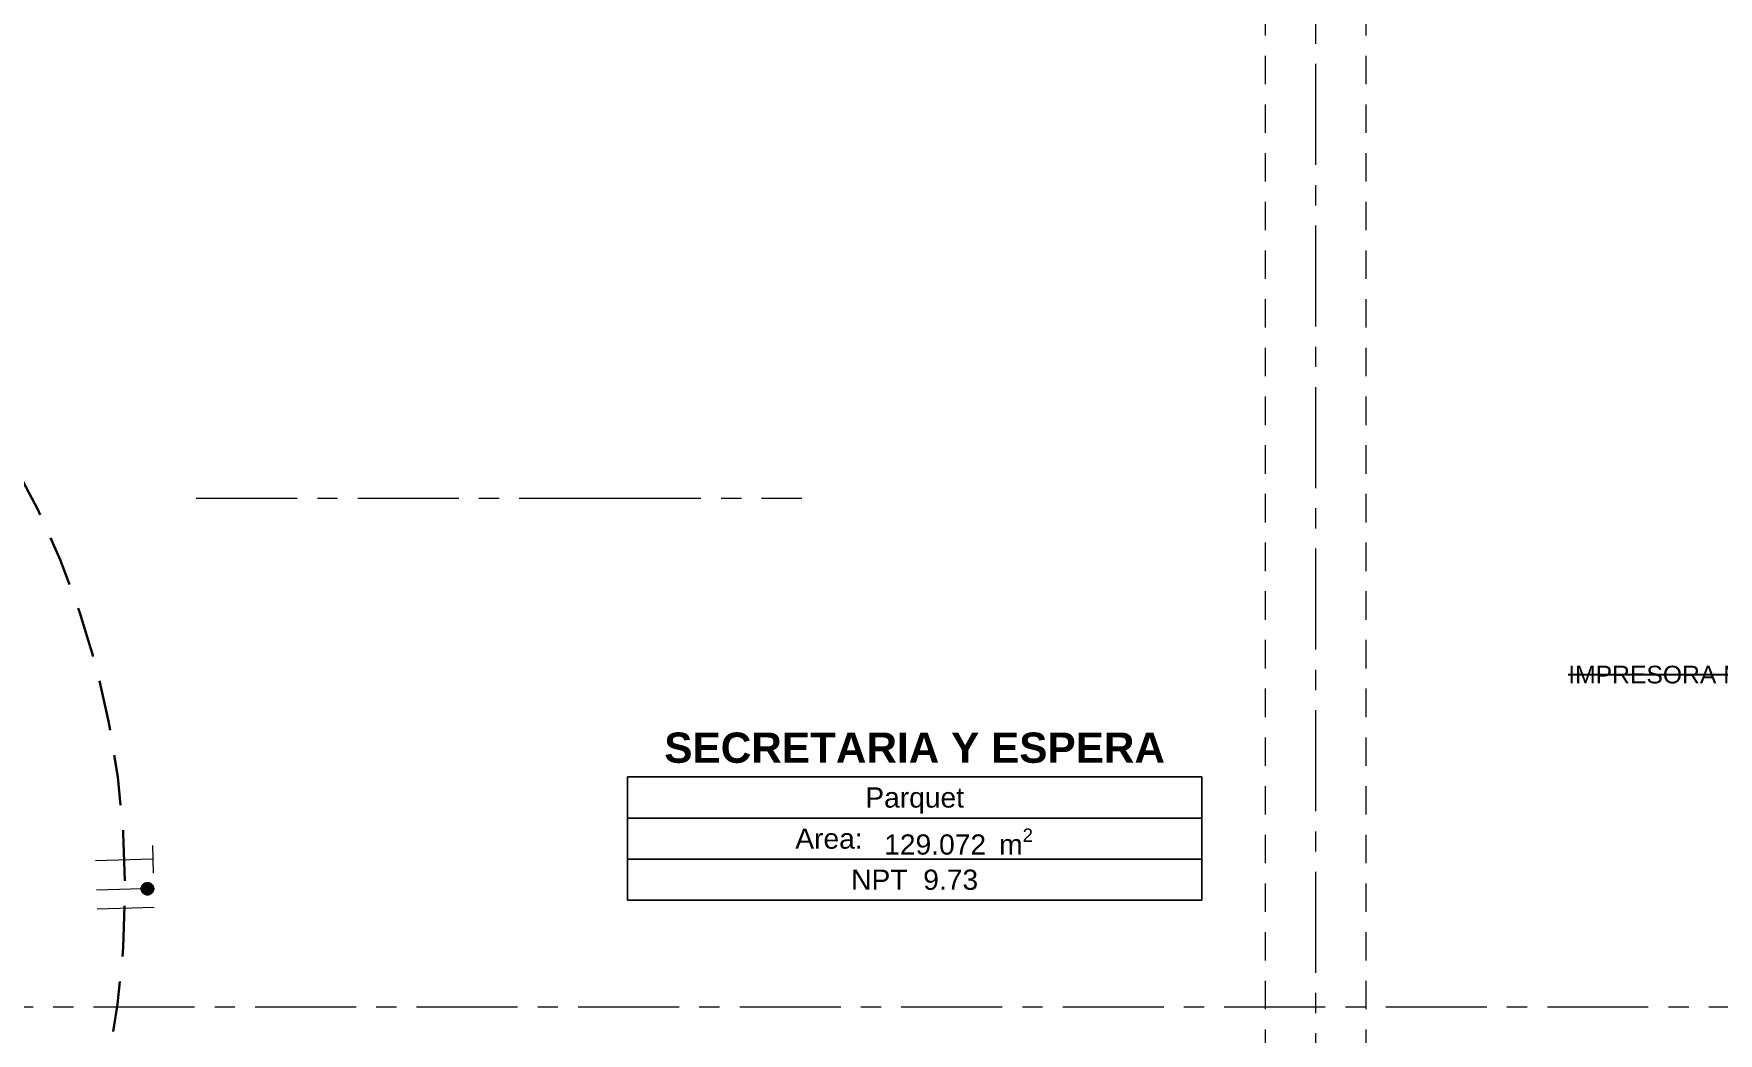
# Model space of a CAD drawing. Header units: inches. Extents: x -19 to 5698, y -728 to 92.
# Drawn here: x 194.97 to 203.31, y 23.55 to 28.5 of the extents above; entities that cross this region are included whole.
import ezdxf

# ---------------------------------------------------------------- set-up
doc = ezdxf.new("R2010")
doc.units = ezdxf.units.IN
doc.header["$MEASUREMENT"] = 0
for name, pattern in [('HIDDEN', [0.375, 0.25, -0.125]), ('Hidden Line', [0.195611, 0.141111, -0.0545]), ('Punto & Raya', [0.65, 0.5, -0.075, 0, -0.075]), ('RAYITAS', [0.375, 0.25, -0.125])]:
    doc.linetypes.add(name, pattern=pattern)
doc.layers.get('0').update_dxf_attribs({"color": 61})
for name, color, linetype, lineweight in [('00 conduct tomacorr', 120, 'HIDDEN', 30), ('T-TECHO-E', 150, 'Continuous', 20), ('TOMACORRIENTE', 22, 'RAYITAS', 9)]:
    doc.layers.add(name, color=color, linetype=linetype, lineweight=lineweight)
for name, color, linetype in [('02 _ ARQ _ ALB _ Ejes Generales', 251, 'Continuous'), ('02 _ ARQ _ ZON _ Espacio.3D', 7, 'Continuous'), ('08 _ STR _ EXT _ 09 Vigas', 251, 'Continuous'), ('Marcador - Secciones', 7, 'Continuous'), ('Notas - Etiquetas', 7, 'Continuous')]:
    doc.layers.add(name, color=color, linetype=linetype)
doc.styles.add('Estilo_Generado_1', font='swisseb.ttf')
doc.styles.add('Estilo_Generado_4', font='swisse.ttf')
doc.styles.add('Estilo_Generado_7', font='swisse.ttf')
doc.dimstyles.new('Estilo_Generado__8', dxfattribs={"dimtxt": 0.18, "dimasz": 0.0912, "dimexe": 0.18, "dimexo": 0.0625, "dimgap": 0, "dimtad": 0, "dimtih": 1, "dimtoh": 1, "dimdec": 4, "dimzin": 0, "dimdsep": 46, "dimcen": 0.09, "dimadec": 0, "dimazin": 0, "dimtfac": 1, "dimtdec": 4, "dimtmove": 0, "dimatfit": 3, "dimldrblk": 'ARROWHEAD_5', "dimfxl": 1, "dimtolj": 1, "dimtzin": 0, "dimarcsym": 0})

# ---------------------------------------------------------------- blocks, each defined once
blk = doc.blocks.new('ARROWHEAD_5')
at = {"linetype": 'Continuous', "lineweight": 0}
blk.add_hatch(color=0, dxfattribs=at).paths.add_polyline_path([(-1, 0.2679), (0, 0), (-1, -0.2679)])
at = {"color": 0, "linetype": 'Continuous', "lineweight": 0}
blk.add_line((0, 0), (-1, 0), dxfattribs=at)
blk = doc.blocks.new('a')
at = {"layer": 'TOMACORRIENTE', "ltscale": 0.05}
h = blk.add_hatch(color=4, dxfattribs=at)
edge = h.paths.add_edge_path()
edge.add_arc((0, 0.0752), 0.0211, 0, 360)
at = {"layer": 'TOMACORRIENTE', "color": 4}
for p, q in [((-0.1455, 0.0963), (-0.0515, 0.0963)), ((-0.0985, 0.0963), (-0.0985, -0.0966)), ((0, 0.0963), (0, -0.0963)), ((0.0623, -0.0963), (0.0623, 0.0963))]:
    blk.add_line(p, q, dxfattribs=at)
blk.add_circle((0, 0.0752), 0.0211, dxfattribs=at)
blk = doc.blocks.new('CABLE 3FACE')
at = {"layer": 'T-TECHO-E', "rotation": 59.94170052614085}
blk.add_blockref('a', (0, 0), dxfattribs=at)

msp = doc.modelspace()

# ---------------------------------------------------------------- linework, layer by layer
at = {"layer": '00 conduct tomacorr'}
msp.add_arc((191.1079, 24.2602), 4.315, 300.84136, 59.09203, dxfattribs=at)
at = {"layer": '02 _ ARQ _ ALB _ Ejes Generales', "color": 251, "linetype": 'Punto & Raya', "lineweight": 13, "true_color": 0x636466}
for p, q in [((201.32, 3.05), (201.32, 44.9)), ((195.7749, 26.2), (197.7749, 26.2)), ((197.7749, 26.2), (198.7749, 26.2))]:
    msp.add_line(p, q, dxfattribs=at)
at = {"layer": '02 _ ARQ _ ZON _ Espacio.3D', "color": 251, "linetype": 'Continuous', "lineweight": 13}
for p, q in [((200.756, 24.8195), (197.9103, 24.8195)), ((197.9103, 24.8195), (197.9103, 24.2088)), ((197.9103, 24.8195), (200.756, 24.8195)), ((197.9103, 24.6159), (197.9103, 24.8195)), ((200.756, 24.2088), (200.756, 24.8195)), ((200.756, 24.8195), (200.756, 24.6159)), ((200.756, 24.6159), (197.9103, 24.6159)), ((197.9103, 24.6159), (200.756, 24.6159)), ((197.9103, 24.4123), (197.9103, 24.6159)), ((200.756, 24.6159), (200.756, 24.4123)), ((200.756, 24.4123), (197.9103, 24.4123)), ((197.9103, 24.4123), (200.756, 24.4123)), ((197.9103, 24.2088), (197.9103, 24.4123)), ((200.756, 24.4123), (200.756, 24.2088)), ((197.9103, 24.2088), (200.756, 24.2088)), ((200.756, 24.2088), (197.9103, 24.2088))]:
    msp.add_line(p, q, dxfattribs=at)
at = {"layer": '08 _ STR _ EXT _ 09 Vigas', "color": 251, "linetype": 'Hidden Line', "lineweight": 13, "true_color": 0x636466}
for p, q in [((201.07, 17.4), (201.07, 29.7)), ((201.57, 17.4), (201.57, 29.7))]:
    msp.add_line(p, q, dxfattribs=at)
at = {"layer": 'Marcador - Secciones', "color": 251, "linetype": 'Punto & Raya', "lineweight": 13, "true_color": 0x636466}
msp.add_line((189.6667, 23.6815), (213.9526, 23.6815), dxfattribs=at)

# ---------------------------------------------------------------- block references
at = {"layer": '00 conduct tomacorr', "xscale": 1.47256122672843, "yscale": 1.47256122672843, "zscale": 1.47256122672843, "rotation": 211.6203160785367}
msp.add_blockref('CABLE 3FACE', (195.4228, 24.2627), dxfattribs=at)

# ---------------------------------------------------------------- texts
at = {"layer": '02 _ ARQ _ ZON _ Espacio.3D', "color": 251, "lineweight": 25, "attachment_point": 2}
for s, insert, char_height, style in [('\\A1;{\\pqc;\\pt0;\\fSwis721 Ex BT|b1|i0|c0|p34;SECRETARIA Y ESPERA}', (199.3331, 25.0394), 0.15, 'Estilo_Generado_1'), ('\\A1;{\\pqc;\\pt0;\\fSwis721 Ex BT|b0|i0|c238|p34;Parquet}', (199.3331, 24.7677), 0.1, 'Estilo_Generado_7'), ('\\A1;{\\pqc;\\pt0;\\fSwis721 Ex BT|b0|i0|c238|p34;Area: }', (198.9089, 24.5641), 0.1, 'Estilo_Generado_7'), ('\\A1;{\\pqc;\\pt0,0.3;\\fSwis721 Ex BT|b0|i0|c238|p34;129.072\\fSwis721 Ex BT|b0|i0|c238|p34;\\A1{\\H.66x;\\S^  ;}\\fSwis721 Ex BT|b0|i0|c238|p34; m\\fSwis721 Ex BT|b0|i0|c238|p34;\\A1{\\H.66x;\\S2^  ;}}', (199.5507, 24.5641), 0.1, 'Estilo_Generado_7'), ('\\A1;{\\pqc;\\pt0;\\fSwis721 Ex BT|b0|i0|c238|p34;NPT  9.73}', (199.3331, 24.3606), 0.1, 'Estilo_Generado_7')]:
    msp.add_mtext(s, dxfattribs=dict(at, insert=insert, char_height=char_height, style=style))
at = {"layer": 'Notas - Etiquetas', "color": 5, "linetype": 'Continuous', "lineweight": 35, "insert": (202.5702, 25.3258), "char_height": 0.0875, "attachment_point": 4, "style": 'Estilo_Generado_4'}
msp.add_mtext('\\A1;{\\pql;\\fSwis721 Ex BT|b0|i0|c0|p34;IMPRESORA MULTIFUNCIONAL}', dxfattribs=at)

# ---------------------------------------------------------------- leaders
at = {"layer": 'Notas - Etiquetas', "color": 144, "linetype": 'Continuous', "lineweight": 13, "annotation_type": 0, "has_hookline": 1, "hookline_direction": 1, "text_width": 2.0495}
msp.add_leader([(204.7269, 25.0237), (204.7269, 25.3258), (202.5702, 25.3258)], dimstyle='Estilo_Generado__8', dxfattribs=at)

doc.saveas('drawing.dxf')
